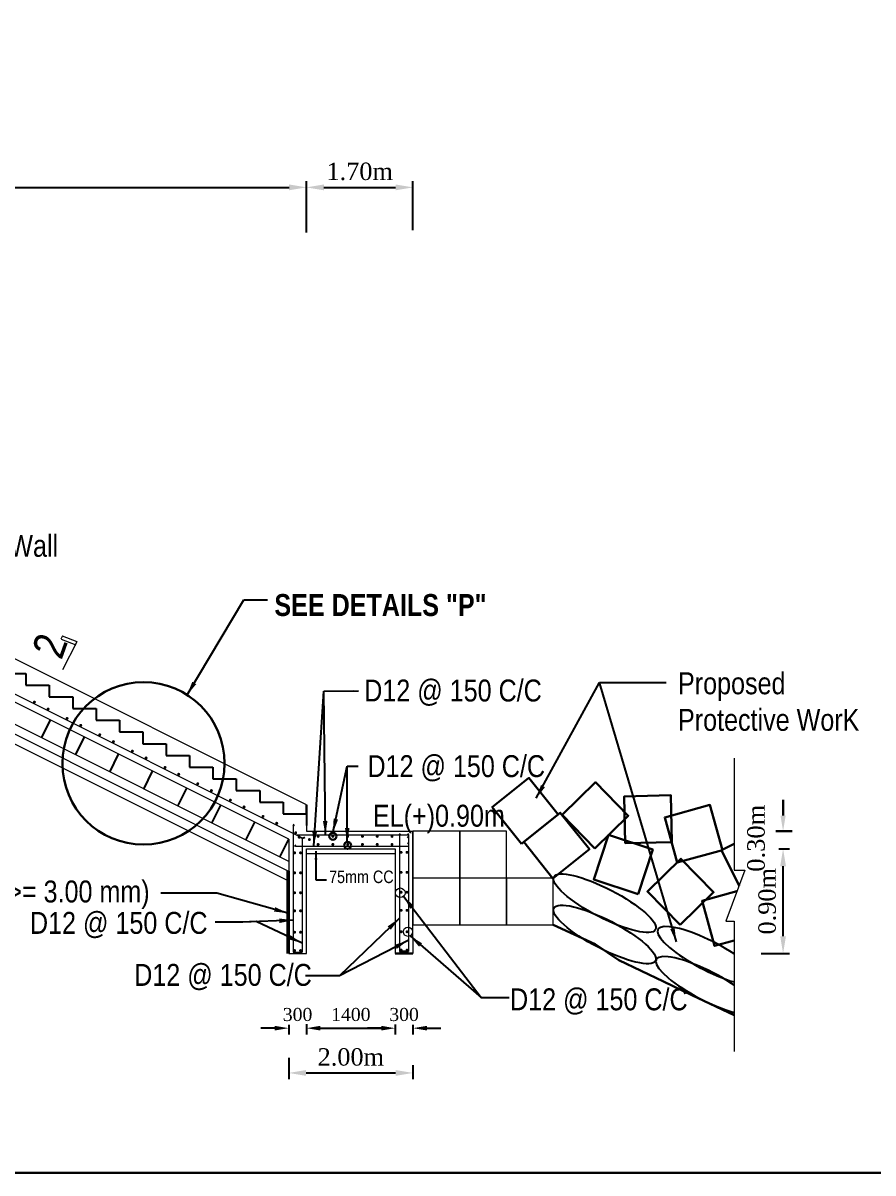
# Model space of a CAD drawing. Header units: metres. Extents: x -1354 to 3686, y -9962 to -7697.
# Drawn here: x 1141.7 to 1190.5, y -9025.4 to -8959.3 of the extents above; entities that cross this region are included whole.
import ezdxf

# ---------------------------------------------------------------- set-up
doc = ezdxf.new("R2010")
doc.units = ezdxf.units.M
doc.layers.add('Blocks', color=11, linetype='Continuous', lineweight=9)
doc.layers.add('Layer1', color=7, linetype='Continuous', lineweight=13)
doc.styles.get("Standard").update_dxf_attribs({"font": 'times.ttf'})
doc.styles.add('TIMES', font='ARIALN.TTF')
doc.dimstyles.get("Standard").update_dxf_attribs({"dimtxt": 0.5, "dimasz": 0.4075, "dimexe": 0.364, "dimexo": 0.219, "dimgap": 0.09, "dimtad": 0, "dimdec": 0, "dimlfac": 1000, "dimzin": 0, "dimdsep": 46, "dimtxsty": 'Standard', "dimcen": 0.09, "dimadec": 0, "dimazin": 0, "dimtfac": 1, "dimtdec": 0, "dimtofl": 0, "dimtmove": 0, "dimatfit": 3, "dimfxl": 1, "dimtolj": 1, "dimtzin": 0, "dimarcsym": 0})

# ---------------------------------------------------------------- blocks, each defined once
blk = doc.blocks.new('*D406')
at = {"layer": 'Defpoints', "color": 0, "lineweight": -3}
for p in [(1156.944, -9018.586), (1164.085, -9019.002), (1164.085, -9019.675)]:
    blk.add_point(p, dxfattribs=at)
at = {"layer": 'Layer1', "color": 0, "lineweight": -2}
for p, q in [((1156.944, -9018.805), (1156.944, -9020.039)), ((1164.085, -9019.221), (1164.085, -9020.039))]:
    blk.add_line(p, q, dxfattribs=at)
at = {"layer": 'Layer1', "color": 7, "lineweight": -2}
blk.add_line((1157.944, -9019.675), (1163.085, -9019.675), dxfattribs=at)
at = {"layer": 'Layer1', "color": 7, "lineweight": -3}
for points in [[(1157.944, -9019.509), (1157.944, -9019.842), (1156.944, -9019.675)], [(1163.085, -9019.509), (1163.085, -9019.842), (1164.085, -9019.675)]]:
    blk.add_solid(points, dxfattribs=at)
at = {"layer": 'Layer1', "color": 0, "lineweight": 30, "insert": (1160.515, -9018.765), "char_height": 1, "attachment_point": 5}
blk.add_mtext('\\A1;2.00m', dxfattribs=at)
blk = doc.blocks.new('*D407')
at = {"layer": 'Defpoints', "color": 0, "lineweight": -3}
for p in [(1184.906, -9006.801), (1185.364, -9006.801), (1183.882, -9012.819)]:
    blk.add_point(p, dxfattribs=at)
at = {"layer": 'Layer1', "color": 0, "lineweight": -2}
for p, q in [((1185.125, -9006.801), (1185.728, -9006.801)), ((1184.101, -9012.819), (1185.728, -9012.819))]:
    blk.add_line(p, q, dxfattribs=at)
at = {"layer": 'Layer1', "color": 7, "lineweight": -2}
blk.add_line((1185.364, -9011.819), (1185.364, -9007.801), dxfattribs=at)
at = {"layer": 'Layer1', "color": 7, "lineweight": -3}
for points in [[(1185.197, -9007.801), (1185.531, -9007.801), (1185.364, -9006.801)], [(1185.197, -9011.819), (1185.531, -9011.819), (1185.364, -9012.819)]]:
    blk.add_solid(points, dxfattribs=at)
at = {"layer": 'Layer1', "color": 0, "lineweight": 30, "insert": (1184.454, -9009.81), "char_height": 1, "attachment_point": 5, "rotation": 90}
blk.add_mtext('\\A1;0.90m', dxfattribs=at)
blk = doc.blocks.new('*D408')
at = {"layer": 'Defpoints', "color": 0, "lineweight": -3}
for p in [(1156.944, -9016.69), (1157.964, -9016.66), (1157.964, -9017.103)]:
    blk.add_point(p, dxfattribs=at)
at = {"layer": 'Layer1', "color": 7, "lineweight": -2}
for p, q in [((1156.144, -9017.103), (1155.344, -9017.103)), ((1158.764, -9017.103), (1159.564, -9017.103))]:
    blk.add_line(p, q, dxfattribs=at)
at = {"layer": 'Layer1', "color": 0, "lineweight": -2}
for p, q in [((1156.944, -9016.909), (1156.944, -9017.467)), ((1157.964, -9016.879), (1157.964, -9017.467))]:
    blk.add_line(p, q, dxfattribs=at)
at = {"layer": 'Layer1', "color": 7, "lineweight": -3}
for points in [[(1156.144, -9016.969), (1156.144, -9017.236), (1156.944, -9017.103)], [(1158.764, -9016.969), (1158.764, -9017.236), (1157.964, -9017.103)]]:
    blk.add_solid(points, dxfattribs=at)
at = {"layer": 'Layer1', "color": 0, "lineweight": 30, "insert": (1157.454, -9016.321), "char_height": 0.75, "attachment_point": 5}
blk.add_mtext('\\A1;300', dxfattribs=at)
blk = doc.blocks.new('*D414')
at = {"layer": 'Defpoints', "color": 0, "lineweight": -3}
for p in [(1157.964, -8968.793), (1101.312, -8969.973), (1157.964, -8971.6)]:
    blk.add_point(p, dxfattribs=at)
at = {"layer": 'Layer1', "color": 0, "lineweight": -2}
for p, q in [((1101.312, -8969.754), (1101.312, -8968.429)), ((1157.964, -8971.381), (1157.964, -8968.429))]:
    blk.add_line(p, q, dxfattribs=at)
at = {"layer": 'Layer1', "color": 7, "lineweight": -2}
blk.add_line((1102.312, -8968.793), (1156.964, -8968.793), dxfattribs=at)
at = {"layer": 'Layer1', "color": 7, "lineweight": -3}
for points in [[(1102.312, -8968.626), (1102.312, -8968.96), (1101.312, -8968.793)], [(1156.964, -8968.626), (1156.964, -8968.96), (1157.964, -8968.793)]]:
    blk.add_solid(points, dxfattribs=at)
at = {"layer": 'Layer1', "color": 0, "lineweight": 30, "insert": (1129.638, -8967.722), "char_height": 1, "attachment_point": 5}
blk.add_mtext('\\A1;(+/-) 6.00m', dxfattribs=at)
blk = doc.blocks.new('*D416')
at = {"layer": 'Defpoints', "color": 0, "lineweight": -3}
for p in [(1163.065, -9016.674), (1164.085, -9016.696), (1164.085, -9017.103)]:
    blk.add_point(p, dxfattribs=at)
at = {"layer": 'Layer1', "color": 7, "lineweight": -2}
for p, q in [((1162.265, -9017.103), (1161.465, -9017.103)), ((1164.885, -9017.103), (1165.685, -9017.103))]:
    blk.add_line(p, q, dxfattribs=at)
at = {"layer": 'Layer1', "color": 0, "lineweight": -2}
for p, q in [((1163.065, -9016.893), (1163.065, -9017.467)), ((1164.085, -9016.915), (1164.085, -9017.467))]:
    blk.add_line(p, q, dxfattribs=at)
at = {"layer": 'Layer1', "color": 7, "lineweight": -3}
for points in [[(1162.265, -9016.969), (1162.265, -9017.236), (1163.065, -9017.103)], [(1164.885, -9016.969), (1164.885, -9017.236), (1164.085, -9017.103)]]:
    blk.add_solid(points, dxfattribs=at)
at = {"layer": 'Layer1', "color": 0, "lineweight": 30, "insert": (1163.575, -9016.321), "char_height": 0.75, "attachment_point": 5}
blk.add_mtext('\\A1;300', dxfattribs=at)
blk = doc.blocks.new('*D417')
at = {"layer": 'Defpoints', "color": 0, "lineweight": -3}
for p in [(1157.964, -9016.66), (1163.065, -9016.674), (1163.065, -9017.103)]:
    blk.add_point(p, dxfattribs=at)
at = {"layer": 'Layer1', "color": 0, "lineweight": -2}
for p, q in [((1157.964, -9016.879), (1157.964, -9017.467)), ((1163.065, -9016.893), (1163.065, -9017.467))]:
    blk.add_line(p, q, dxfattribs=at)
at = {"layer": 'Layer1', "color": 7, "lineweight": -2}
blk.add_line((1158.764, -9017.103), (1162.265, -9017.103), dxfattribs=at)
at = {"layer": 'Layer1', "color": 7, "lineweight": -3}
for points in [[(1158.764, -9016.969), (1158.764, -9017.236), (1157.964, -9017.103)], [(1162.265, -9016.969), (1162.265, -9017.236), (1163.065, -9017.103)]]:
    blk.add_solid(points, dxfattribs=at)
at = {"layer": 'Layer1', "color": 0, "lineweight": 30, "insert": (1160.515, -9016.321), "char_height": 0.75, "attachment_point": 5}
blk.add_mtext('\\A1;1400', dxfattribs=at)
blk = doc.blocks.new('*D420')
at = {"layer": 'Defpoints', "color": 0, "lineweight": -3}
for p in [(1164.085, -8968.793), (1157.964, -8971.128), (1164.085, -8971.478)]:
    blk.add_point(p, dxfattribs=at)
at = {"layer": 'Layer1', "color": 0, "lineweight": -2}
for p, q in [((1157.964, -8970.909), (1157.964, -8968.429)), ((1164.085, -8971.259), (1164.085, -8968.429))]:
    blk.add_line(p, q, dxfattribs=at)
at = {"layer": 'Layer1', "color": 7, "lineweight": -2}
blk.add_line((1158.964, -8968.793), (1163.085, -8968.793), dxfattribs=at)
at = {"layer": 'Layer1', "color": 7, "lineweight": -3}
for points in [[(1158.964, -8968.626), (1158.964, -8968.96), (1157.964, -8968.793)], [(1163.085, -8968.626), (1163.085, -8968.96), (1164.085, -8968.793)]]:
    blk.add_solid(points, dxfattribs=at)
at = {"layer": 'Layer1', "color": 0, "lineweight": 30, "insert": (1161.025, -8967.883), "char_height": 1, "attachment_point": 5}
blk.add_mtext('\\A1;1.70m', dxfattribs=at)

msp = doc.modelspace()

# ---------------------------------------------------------------- linework, layer by layer
at = {"color": 0, "linetype": 'Continuous', "lineweight": -3, "ltscale": 0.5}
for p, q in [((1140.49229, -8996.724808), (1141.83629, -8996.724808)), ((1141.83629, -8996.724808), (1141.83629, -8997.396808)), ((1141.83629, -8997.396808), (1143.18029, -8997.396808)), ((1143.18029, -8997.396808), (1143.18029, -8998.068808)), ((1143.18029, -8998.068808), (1144.52429, -8998.068808)), ((1144.52429, -8998.068808), (1144.52429, -8998.068808)), ((1144.52429, -8998.068808), (1144.52429, -8998.740808)), ((1144.52429, -8998.740808), (1145.86829, -8998.740808)), ((1145.86829, -8998.740808), (1145.86829, -8999.412808)), ((1142.740653, -9000.428318), (1143.256598, -8999.396427)), ((1145.86829, -8999.412808), (1147.21229, -8999.412808)), ((1147.21229, -8999.412808), (1147.21229, -9000.084808)), ((1147.21229, -9000.084808), (1148.55629, -9000.084808)), ((1148.55629, -9000.084808), (1148.55629, -9000.756808)), ((1144.696012, -9001.405997), (1145.211957, -9000.374107)), ((1148.55629, -9000.756808), (1149.90029, -9000.756808)), ((1149.90029, -9000.756808), (1149.90029, -9000.756808)), ((1149.90029, -9000.756808), (1149.90029, -9001.428808)), ((1146.651371, -9002.383676), (1147.167316, -9001.351786)), ((1149.90029, -9001.428808), (1151.24429, -9001.428808)), ((1151.24429, -9001.428808), (1151.24429, -9002.100808)), ((1151.24429, -9002.100808), (1152.58829, -9002.100808)), ((1152.58829, -9002.100808), (1152.58829, -9002.772808)), ((1148.606729, -9003.361356), (1149.122675, -9002.329466)), ((1152.58829, -9002.772808), (1153.93229, -9002.772808)), ((1153.93229, -9002.772808), (1153.93229, -9003.444808)), ((1150.562088, -9004.339035), (1151.078033, -9003.307145)), ((1153.93229, -9003.444808), (1155.27629, -9003.444808)), ((1155.27629, -9003.444808), (1155.27629, -9003.444808)), ((1155.27629, -9003.444808), (1155.27629, -9004.116808)), ((1155.27629, -9004.116808), (1156.62029, -9004.116808)), ((1156.62029, -9004.116808), (1156.62029, -9004.788808)), ((1152.517447, -9005.316715), (1153.033392, -9004.284824)), ((1156.62029, -9004.788808), (1157.96429, -9004.788808)), ((1157.96429, -9004.788808), (1157.96429, -9005.460808)), ((1154.472806, -9006.294394), (1154.988751, -9005.262504)), ((1157.745686, -9006.186946), (1157.865125, -9006.132741)), ((1156.428165, -9007.272074), (1156.94411, -9006.240183))]:
    msp.add_line(p, q, dxfattribs=at)
for centre in [(1175.109468, -9009.925128), (1175.109468, -9011.718274)]:
    msp.add_ellipse(centre, major_axis=(2.923175, -1.515475), ratio=0.252503121, dxfattribs=at)
for centre, start_param, end_param in [((1181.092454, -9012.946911), 1.185309339, 5.358208366), ((1180.992733, -9014.673655), 1.145979742, 5.397537964)]:
    msp.add_ellipse(centre, major_axis=(2.923175, -1.515475), ratio=0.252503121, start_param=start_param, end_param=end_param, dxfattribs=at)
at = {"layer": 'Blocks', "color": 0, "lineweight": 13, "ltscale": 0.05}
for p, q in [((1143.931461, -8994.566663), (1143.849739, -8994.748648)), ((1143.86183, -8994.753351), (1144.704077, -8995.080996)), ((1144.774296, -8994.900491), (1143.943552, -8994.571366)), ((1143.963343, -8996.502702), (1144.778751, -8994.891687)), ((1157.709245, -9006.212745), (1157.662303, -9006.183853)), ((1164.08537, -9011.901825), (1164.08537, -9012.818513))]:
    msp.add_line(p, q, dxfattribs=at)
msp.add_lwpolyline([(1182.546179, -9001.595035), (1182.546179, -9008.03034), (1183.159926, -9008.03034), (1182.076841, -9010.948846), (1182.546179, -9010.948846), (1182.546179, -9018.441742)], dxfattribs=at)
at = {"layer": 'Layer1', "color": 7, "lineweight": 20}
for p, q in [((1157.745686, -9006.186946), (1100.604115, -8977.616161)), ((1157.96429, -9004.275855), (1104.07104, -8977.32923)), ((1156.94411, -9006.240183), (1101.301232, -8978.418744)), ((1156.94411, -9007.530046), (1101.309191, -8979.712587)), ((1156.907664, -9008.075312), (1101.310435, -8980.276698)), ((1156.907664, -9008.638801), (1101.311679, -8980.840809)), ((1157.96429, -9004.788808), (1157.96429, -9005.780745)), ((1157.199155, -9005.482697), (1157.199155, -9012.729377)), ((1157.41745, -9005.991373), (1163.830325, -9005.991373)), ((1157.96429, -9005.780745), (1164.08537, -9005.780745)), ((1163.320235, -9005.984781), (1163.320235, -9012.700653)), ((1163.830325, -9005.984781), (1163.830325, -9012.700653)), ((1164.08537, -9011.901825), (1164.08537, -9005.780745)), ((1156.94411, -9006.240183), (1156.94411, -9012.818513)), ((1157.333037, -9006.643374), (1163.830325, -9006.643374)), ((1157.709245, -9006.212745), (1157.709245, -9012.729377)), ((1157.96429, -9006.800925), (1163.06519, -9006.800925)), ((1157.96429, -9012.818513), (1157.96429, -9006.800925)), ((1163.06519, -9006.800925), (1163.06519, -9012.818513)), ((1157.96429, -9007.065981), (1163.06519, -9007.065981)), ((1157.199155, -9012.729377), (1157.709245, -9012.729377)), ((1156.94411, -9012.818513), (1157.96429, -9012.818513))]:
    msp.add_line(p, q, dxfattribs=at)
at = {"layer": 'Layer1', "color": 7, "lineweight": 30}
for p, q in [((1185.364053, -9004.884745), (1185.364053, -9003.988745)), ((1157.96429, -9004.788808), (1157.96429, -9004.275855)), ((1157.199155, -9005.482697), (1157.254446, -9005.393903)), ((1163.320235, -9005.984781), (1163.379407, -9005.929808)), ((1163.830325, -9005.984781), (1163.764916, -9005.939369)), ((1163.830325, -9006.101929), (1163.772092, -9006.171276)), ((1185.885533, -9005.780745), (1184.956373, -9005.780745)), ((1157.333037, -9006.643374), (1157.287006, -9006.597031)), ((1163.830325, -9006.489231), (1163.784073, -9006.443822)), ((1172.14937, -9011.174425), (1174.561835, -9012.268747)), ((1163.320235, -9012.700653), (1163.830325, -9012.700653)), ((1174.561835, -9012.268747), (1175.93056, -9013.203833)), ((1163.06519, -9012.816982), (1164.08537, -9012.816982)), ((1175.93056, -9013.203833), (1178.488375, -9014.42505)), ((1178.488375, -9014.42505), (1180.125053, -9015.206474)), ((1180.125053, -9015.206474), (1182.546179, -9016.36243))]:
    msp.add_line(p, q, dxfattribs=at)
at = {"layer": 'Layer1', "color": 7, "lineweight": 50}
msp.add_line((1156.907664, -9008.075312), (1156.907664, -9012.818513), dxfattribs=at)
at = {"layer": 'Layer1', "color": 7, "lineweight": 30}
for points in [[(1211.741741, -9025.424059), (1078.450744, -9025.424059), (1078.450744, -8907.518901), (1247.774155, -8907.518901), (1247.774155, -9000.312153), (1247.774155, -9021.57999), (1247.774155, -9025.424059)], [(1170.326828, -9006.501899), (1172.426811, -9004.82398), (1170.748892, -9002.723996), (1168.648909, -9004.401916)], [(1174.534753, -9006.772207), (1176.459166, -9004.895513), (1174.582472, -9002.971101), (1172.658059, -9004.847795)], [(1178.977694, -9006.409348), (1178.915667, -9003.722064), (1176.228383, -9003.78409), (1176.290409, -9006.471375)], [(1172.134628, -9008.499283), (1174.234611, -9006.821364), (1172.556692, -9004.72138), (1170.456709, -9006.3993)], [(1179.281168, -9007.58359), (1181.871801, -9006.866675), (1181.154887, -9004.276043), (1178.564254, -9004.992957)], [(1177.030098, -9009.393899), (1177.872298, -9006.841245), (1175.319643, -9005.999045), (1174.477443, -9008.551699)], [(1179.441622, -9011.166829), (1181.366034, -9009.290135), (1179.48934, -9007.365722), (1177.564928, -9009.242416)]]:
    msp.add_lwpolyline(points, close=True, dxfattribs=at)
at = {"layer": 'Layer1', "color": 7, "lineweight": 30, "const_width": 0.085015}
for points in [[(1142.281483, -8998.36591, -1), (1142.366143, -8998.373669, -1)], [(1143.068654, -8998.759504, -1), (1143.153314, -8998.767264, -1)], [(1144.15906, -8999.303853, -1), (1144.24372, -8999.311612, -1)], [(1144.946231, -8999.697447, -1), (1145.030891, -8999.705206, -1)], [(1146.036637, -9000.241795, -1), (1146.121298, -9000.249554, -1)], [(1146.823808, -9000.635389, -1), (1146.908468, -9000.643148, -1)], [(1147.914215, -9001.179737, -1), (1147.998875, -9001.187496, -1)], [(1148.701385, -9001.573331, -1), (1148.786045, -9001.58109, -1)], [(1149.791792, -9002.117679, -1), (1149.876452, -9002.125438, -1)], [(1150.578963, -9002.511273, -1), (1150.663623, -9002.519033, -1)], [(1151.669369, -9003.055622, -1), (1151.754029, -9003.063381, -1)], [(1152.45654, -9003.449216, -1), (1152.5412, -9003.456975, -1)], [(1153.546946, -9003.993564, -1), (1153.631607, -9004.001323, -1)], [(1154.334117, -9004.387158, -1), (1154.418777, -9004.394917, -1)], [(1155.424524, -9004.931506, -1), (1155.509184, -9004.939265, -1)], [(1156.211694, -9005.3251, -1), (1156.296354, -9005.332859, -1)], [(1157.302101, -9005.869448, -1), (1157.386761, -9005.877207, -1)], [(1157.504375, -9006.127988, -1), (1157.58939, -9006.127988, -1)], [(1158.089272, -9006.263042, -1), (1158.173932, -9006.270802, -1)], [(1157.241663, -9007.028713, -1), (1157.326678, -9007.028713, -1)], [(1157.666738, -9007.028713, 1), (1157.581723, -9007.028713, 1)], [(1163.362743, -9006.999989, -1), (1163.447758, -9006.999989, -1)], [(1163.787818, -9006.999989, 1), (1163.702803, -9006.999989, 1)], [(1157.241663, -9008.177627, -1), (1157.326678, -9008.177627, -1)], [(1157.666738, -9008.177627, 1), (1157.581723, -9008.177627, 1)], [(1163.362743, -9008.148903, -1), (1163.447758, -9008.148903, -1)], [(1163.787818, -9008.148903, 1), (1163.702803, -9008.148903, 1)], [(1157.241663, -9009.321935, -1), (1157.326678, -9009.321935, -1)], [(1157.666738, -9009.321935, 1), (1157.581723, -9009.321935, 1)], [(1163.362743, -9009.293211, -1), (1163.447758, -9009.293211, -1)], [(1163.787818, -9009.293211, 1), (1163.702803, -9009.293211, 1)], [(1157.241663, -9010.360792, -1), (1157.326678, -9010.360792, -1)], [(1157.666738, -9010.360792, 1), (1157.581723, -9010.360792, 1)], [(1163.362743, -9010.332068, -1), (1163.447758, -9010.332068, -1)], [(1163.787818, -9010.332068, 1), (1163.702803, -9010.332068, 1)], [(1157.241663, -9011.591619, -1), (1157.326678, -9011.591619, -1)], [(1157.666738, -9011.591619, 1), (1157.581723, -9011.591619, 1)], [(1163.362743, -9011.562895, -1), (1163.447758, -9011.562895, -1)], [(1163.787818, -9011.562895, 1), (1163.702803, -9011.562895, 1)], [(1157.241663, -9012.646074, -1), (1157.326678, -9012.646074, -1)], [(1157.666738, -9012.646074, 1), (1157.581723, -9012.646074, 1)], [(1163.362743, -9012.61735, -1), (1163.447758, -9012.61735, -1)], [(1163.787818, -9012.61735, 1), (1163.702803, -9012.61735, 1)]]:
    msp.add_lwpolyline(points, format="xyb", close=True, dxfattribs=at)
at = {"layer": 'Layer1', "color": 7, "lineweight": 20, "const_width": 0.085015}
for points in [[(1158.58929, -9006.081978, -1), (1158.674305, -9006.081978, -1)], [(1159.43944, -9006.081978, -1), (1159.524455, -9006.081978, -1)], [(1160.28959, -9006.081978, -1), (1160.374605, -9006.081978, -1)], [(1161.13974, -9006.081978, -1), (1161.224755, -9006.081978, -1)], [(1161.98989, -9006.081978, -1), (1162.074905, -9006.081978, -1)], [(1162.84004, -9006.081978, -1), (1162.925055, -9006.081978, -1)], [(1158.58929, -9006.546392, -1), (1158.674305, -9006.546392, -1)], [(1159.43944, -9006.546392, -1), (1159.524455, -9006.546392, -1)], [(1160.28959, -9006.546392, -1), (1160.374605, -9006.546392, -1)], [(1161.13974, -9006.546392, -1), (1161.224755, -9006.546392, -1)], [(1161.98989, -9006.546392, -1), (1162.074905, -9006.546392, -1)], [(1162.84004, -9006.546392, -1), (1162.925055, -9006.546392, -1)]]:
    msp.add_lwpolyline(points, format="xyb", close=True, dxfattribs=at)
at = {"layer": 'Layer1', "color": 7, "lineweight": 20}
for points in [[(1164.08537, -9008.468745), (1166.77337, -9008.468745), (1166.77337, -9005.780745), (1164.08537, -9005.780745)], [(1166.77337, -9008.468745), (1169.46137, -9008.468745), (1169.46137, -9005.780745), (1166.77337, -9005.780745)], [(1164.08537, -9011.174425), (1166.77337, -9011.174425), (1166.77337, -9008.486425), (1164.08537, -9008.486425)], [(1166.77337, -9011.174425), (1169.46137, -9011.174425), (1169.46137, -9008.486425), (1166.77337, -9008.486425)], [(1169.46137, -9011.174425), (1172.14937, -9011.174425), (1172.14937, -9008.486425), (1169.46137, -9008.486425)]]:
    msp.add_lwpolyline(points, close=True, dxfattribs=at)
at = {"layer": 'Layer1', "color": 7, "lineweight": 30}
for points in [[(1182.546179, -9006.518668), (1181.817028, -9006.881028), (1182.830001, -9008.919362)], [(1182.712738, -9009.235344), (1180.711502, -9009.789153), (1181.428417, -9012.379785), (1182.546179, -9012.070463)]]:
    msp.add_lwpolyline(points, dxfattribs=at)
for centre, radius in [((1148.595413, -9001.887706), 4.664236), ((1159.481948, -9006.074135), 0.203194), ((1160.329121, -9006.600458), 0.203194)]:
    msp.add_circle(centre, radius, dxfattribs=at)
at = {"layer": 'Layer1', "color": 7, "lineweight": 20}
for centre, radius in [((1163.353975, -9009.324949), 0.278277), ((1163.796403, -9011.562178), 0.264696)]:
    msp.add_circle(centre, radius, dxfattribs=at)
at = {"layer": 'Layer1', "color": 7, "lineweight": 13}
for points in [[(1185.214719, -9004.884745), (1185.513386, -9004.884745), (1185.364053, -9005.780745)], [(1185.214719, -9007.696925), (1185.513386, -9007.696925), (1185.364053, -9006.800925)]]:
    msp.add_solid(points, dxfattribs=at)

# ---------------------------------------------------------------- texts
at = {"layer": 'Layer1', "color": 7, "lineweight": 30, "attachment_point": 1, "style": 'TIMES'}
for s, insert, char_height, width in [('Guide Wall', (1136.628714, -8988.756864), 1.26, 34.36775309), ('{\\fArial Narrow|b1|i0|c0|p34;SEE DETAILS "P"}', (1156.1208, -8992.159961), 1.26, 34.36775309), ('\\A1;Proposed Protective WorK ', (1179.323829, -8996.657344), 1.26, 12.55750457), ('D12 @ 150 C/C', (1161.285152, -8997.07204), 1.26, 10.53218725), ('D12 @ 150 C/C', (1161.471107, -9001.416618), 1.26, 10.53218725), ('EL(+)0.90m', (1161.788423, -9004.265672), 1.26, 34.36775309), ('75mm CC', (1159.267392, -9008.046142), 0.7193673, 6.30375308), ('Geo textile filter (thickness >= 3.00 mm)', (1123.435886, -9008.619306), 1.26, 34.36775309), ('D12 @ 150 C/C', (1142.068868, -9010.423097), 1.26, 34.36775309), ('D12 @ 150 C/C', (1148.063379, -9013.411589), 1.26, 34.36775309), ('D12 @ 150 C/C', (1169.667669, -9014.816061), 1.26, 34.36775309)]:
    msp.add_mtext(s, dxfattribs=dict(at, insert=insert, char_height=char_height, width=width))
at = {"layer": 'Layer1', "color": 7, "lineweight": 30, "insert": (1142.147816, -8995.378152), "char_height": 1.836324, "width": 3.90677931, "attachment_point": 1, "rotation": 70.48205617, "style": 'TIMES'}
msp.add_mtext('2', dxfattribs=at)
at = {"layer": 'Layer1', "color": 7, "lineweight": 30, "insert": (1183.816852, -9006.188817), "char_height": 1.008, "attachment_point": 5, "rotation": 90}
msp.add_mtext('\\A1;0.30m', dxfattribs=at)

# ---------------------------------------------------------------- dimensions: what is measured, and where the dimension line sits
at = {"layer": 'Layer1', "color": 7, "lineweight": 30}
for base, p1, p2, text, picture, middle in [((1157.96429, -8968.792973), (1101.312274, -8969.972931), (1157.96429, -8971.600171), '(+/-) 6.00m', '*D414', (1129.638282, -8967.722461)), ((1164.08537, -8968.792973), (1157.96429, -8971.127984), (1164.08537, -8971.478036), '1.70m', '*D420', (1161.02483, -8967.882879)), ((1164.08537, -9019.675279), (1156.94411, -9018.585806), (1164.08537, -9019.001724), '2.00m', '*D406', (1160.51474, -9018.765185))]:
    dim = msp.add_linear_dim(base=base, p1=p1, p2=p2, text=text, dimstyle='Standard', override={"dimtxt": 1, "dimasz": 1, "dimgap": 0.4, "dimtad": 1, "dimdec": 2, "dimrnd": 0.002, "dimpost": 'm', "dimcen": 0.05, "dimclrd": 7, "dimadec": 1, "dimtdec": 2, "dimfrac": 2}, dxfattribs=at)
    dim.commit()
    dim.dimension.update_dxf_attribs({"geometry": picture, "text_midpoint": middle})
dim = msp.add_linear_dim(base=(1185.364053, -9006.800925), p1=(1183.882239, -9012.818513), p2=(1184.90579, -9006.800925), angle=90, text='0.90m', dimstyle='Standard', override={"dimtxt": 1, "dimasz": 1, "dimgap": 0.4, "dimtad": 1, "dimdec": 2, "dimrnd": 0.002, "dimpost": 'm', "dimcen": 0.05, "dimclrd": 7, "dimadec": 1, "dimtdec": 2, "dimfrac": 2}, dxfattribs=at)
dim.commit()
dim.dimension.update_dxf_attribs({"geometry": '*D407', "text_midpoint": (1184.453959, -9009.809719)})
for base, p1, p2, text, picture, middle in [((1157.96429, -9017.102692), (1156.94411, -9016.689774), (1157.96429, -9016.659998), '300', '*D408', (1157.4542, -9017.102692)), ((1163.06519, -9017.102692), (1157.96429, -9016.659998), (1163.06519, -9016.674417), '1400', '*D417', (1160.51474, -9017.102692)), ((1164.08537, -9017.102692), (1163.06519, -9016.674417), (1164.08537, -9016.695916), '300', '*D416', (1163.57528, -9017.102692))]:
    dim = msp.add_linear_dim(base=base, p1=p1, p2=p2, text=text, dimstyle='Standard', override={"dimtxt": 0.75, "dimasz": 0.8, "dimgap": 0.4, "dimtad": 1, "dimdec": 2, "dimrnd": 0.002, "dimpost": 'm', "dimcen": 0.05, "dimclrd": 7, "dimadec": 1, "dimtdec": 2, "dimfrac": 2}, dxfattribs=at)
    dim.commit()
    dim.dimension.update_dxf_attribs({"geometry": picture, "text_midpoint": middle, "dimtype": 160})

# ---------------------------------------------------------------- leaders
at = {"layer": 'Layer1', "color": 7, "lineweight": 18}
for points, override in [([(1151.102204, -8997.954375), (1154.372254, -8992.48707), (1155.732494, -8992.48707)], {"dimtxt": 0.75, "dimasz": 0.8, "dimgap": 0.4, "dimtad": 1, "dimdec": 2, "dimrnd": 0.002, "dimpost": 'm', "dimcen": 0.05, "dimclrd": 7, "dimadec": 1, "dimtdec": 2, "dimfrac": 2}), ([(1171.175771, -9003.89437), (1174.816737, -8997.236373), (1178.637367, -8997.235977)], {"dimtxt": 0.75, "dimasz": 0.8, "dimgap": 0.4, "dimtad": 1, "dimdec": 2, "dimrnd": 0.002, "dimpost": 'm', "dimcen": 0.05, "dimclrd": 7, "dimadec": 1, "dimtdec": 2, "dimfrac": 2}), ([(1179.229192, -9012.144016), (1174.816737, -8997.236373), (1178.637367, -8997.235977)], {"dimtxt": 0.75, "dimasz": 0.8, "dimgap": 0.4, "dimtad": 1, "dimdec": 2, "dimrnd": 0.002, "dimpost": 'm', "dimcen": 0.05, "dimclrd": 7, "dimadec": 1, "dimtdec": 2, "dimfrac": 2}), ([(1158.383694, -9006.626414), (1158.965498, -8997.730052), (1160.960291, -8997.725583)], {"dimtxt": 0.75, "dimasz": 0.8, "dimgap": 0.4, "dimtad": 1, "dimdec": 2, "dimrnd": 0.002, "dimpost": 'm', "dimcen": 0.05, "dimclrd": 7, "dimadec": 1, "dimtdec": 2, "dimfrac": 2}), ([(1159.049677, -9005.991373), (1158.965498, -8997.730052), (1160.672094, -8997.726229)], {"dimtxt": 0.75, "dimasz": 0.8, "dimgap": 0.4, "dimtad": 1, "dimdec": 2, "dimrnd": 0.002, "dimpost": 'm', "dimcen": 0.05, "dimclrd": 7, "dimadec": 1, "dimtdec": 2, "dimfrac": 2}), ([(1159.486128, -9005.870984), (1160.298567, -9002.049043), (1160.944979, -9002.049921)], {"dimtxt": 0.75, "dimasz": 0.8, "dimgap": 0.4, "dimtad": 1, "dimdec": 2, "dimrnd": 0.002, "dimpost": 'm', "dimcen": 0.05, "dimclrd": 7, "dimadec": 1, "dimtdec": 2, "dimfrac": 2}), ([(1160.309339, -9006.398229), (1160.298567, -9002.049043), (1160.944979, -9002.049921)], {"dimtxt": 0.75, "dimasz": 0.8, "dimgap": 0.4, "dimtad": 1, "dimdec": 2, "dimrnd": 0.002, "dimpost": 'm', "dimcen": 0.05, "dimclrd": 7, "dimadec": 1, "dimtdec": 2, "dimfrac": 2}), ([(1158.512116, -9006.925434), (1158.512116, -9008.588365), (1159.108956, -9008.588365)], {"dimtxt": 0.75, "dimasz": 0.5, "dimdec": 2, "dimrnd": 0.002, "dimpost": 'm', "dimcen": 0.05, "dimclrd": 7, "dimadec": 1, "dimtdec": 2, "dimfrac": 2}), ([(1156.901497, -9010.494058), (1152.817603, -9009.342794), (1149.589141, -9009.342794)], {"dimtxt": 0.75, "dimasz": 0.8, "dimgap": 0.4, "dimtad": 1, "dimdec": 2, "dimrnd": 0.002, "dimpost": 'm', "dimcen": 0.05, "dimclrd": 7, "dimadec": 1, "dimtdec": 2, "dimfrac": 2}), ([(1163.547599, -9009.524819), (1168.006076, -9015.341807), (1169.622237, -9015.344691)], {"dimtxt": 0.75, "dimasz": 0.8, "dimgap": 0.4, "dimtad": 1, "dimdec": 2, "dimrnd": 0.002, "dimpost": 'm', "dimcen": 0.05, "dimclrd": 7, "dimadec": 1, "dimtdec": 2, "dimfrac": 2}), ([(1157.199155, -9010.901779), (1154.312732, -9011.002417), (1152.717365, -9011.011606)], {"dimtxt": 0.75, "dimasz": 0.8, "dimgap": 0.4, "dimtad": 1, "dimdec": 2, "dimrnd": 0.002, "dimpost": 'm', "dimcen": 0.05, "dimclrd": 7, "dimadec": 1, "dimtdec": 2, "dimfrac": 2}), ([(1157.709245, -9012.217208), (1155.07111, -9010.975975), (1154.312732, -9011.002417)], {"dimtxt": 0.75, "dimasz": 0.8, "dimgap": 0.4, "dimtad": 1, "dimdec": 2, "dimrnd": 0.002, "dimpost": 'm', "dimcen": 0.05, "dimclrd": 7, "dimadec": 1, "dimtdec": 2, "dimfrac": 2}), ([(1163.297003, -9010.795842), (1159.85613, -9014.098972), (1157.914232, -9014.098972)], {"dimtxt": 0.75, "dimasz": 0.8, "dimgap": 0.4, "dimtad": 1, "dimdec": 2, "dimrnd": 0.002, "dimpost": 'm', "dimcen": 0.05, "dimclrd": 7, "dimadec": 1, "dimtdec": 2, "dimfrac": 2}), ([(1163.807093, -9012.064816), (1159.85613, -9014.098972), (1157.914232, -9014.098972)], {"dimtxt": 0.75, "dimasz": 0.8, "dimgap": 0.4, "dimtad": 1, "dimdec": 2, "dimrnd": 0.002, "dimpost": 'm', "dimcen": 0.05, "dimclrd": 7, "dimadec": 1, "dimtdec": 2, "dimfrac": 2}), ([(1163.916804, -9011.797906), (1168.006076, -9015.341807), (1169.622237, -9015.344691)], {"dimtxt": 0.75, "dimasz": 0.8, "dimgap": 0.4, "dimtad": 1, "dimdec": 2, "dimrnd": 0.002, "dimpost": 'm', "dimcen": 0.05, "dimclrd": 7, "dimadec": 1, "dimtdec": 2, "dimfrac": 2})]:
    msp.add_leader(points, dimstyle='Standard', override=override, dxfattribs=at)

doc.saveas('drawing.dxf')
